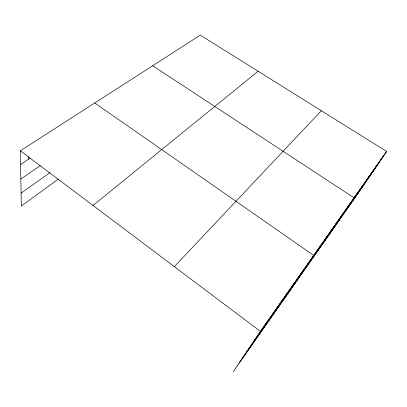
<?xml version="1.0" encoding="UTF-8"?>
<svg xmlns="http://www.w3.org/2000/svg" width="407" height="407" viewBox="0 0 407 407"><rect width="100%" height="100%" fill="white"/><g stroke="black" fill="none" stroke-linecap="round" stroke-linejoin="round"><path stroke-width="0.61" d="M386.65 151.475L260.434 331.395L233.145 371.856L355.82 196.566L386.65 151.475L200.295 35.144L20.35 150.799L21.317 206.044L58.257 179.207M259.513 333.089L266.437 322.837M265.278 324.872L272.273 314.519M270.884 316.87L277.945 306.43M276.343 309.081L283.47 298.555M281.664 301.495L288.848 290.888M286.849 294.098L294.083 283.425M291.9 286.894L299.186 276.155M296.83 279.863L304.151 269.073M301.638 273.005L308.999 262.164M283.877 299.364L313.721 255.433L94.765 102.971M311.258 259.279L318.686 248.356M316.066 252.426L323.519 241.463M320.752 245.742L328.23 234.753M325.32 239.224L332.819 228.21M329.777 232.87L337.296 221.83M334.127 226.663L341.656 215.613M338.37 220.609L345.914 209.544M342.516 214.698L350.066 203.627M323.362 242.943L354.121 197.848L152.681 65.751M350.519 203.286L358.074 192.211M354.38 197.777L361.94 186.701M358.155 192.394L369.403 176.063M365.455 181.98L373.01 170.925M368.986 176.943L376.536 165.898M372.441 172.019L383.353 156.181M246.408 352.187L371.077 174.252M239.469 362.479L363.161 185.831M253.597 341.529L379.131 162.474M174.359 266.646L321.357 110.719M93.02 205.464L258.114 71.235M21.088 193.101L49.98 172.68M20.843 178.999L40.293 165.664M20.589 164.494L30.215 158.109M20.35 150.799L260.434 331.395M28.638 156.664L28.643 159.152"/></g></svg>
